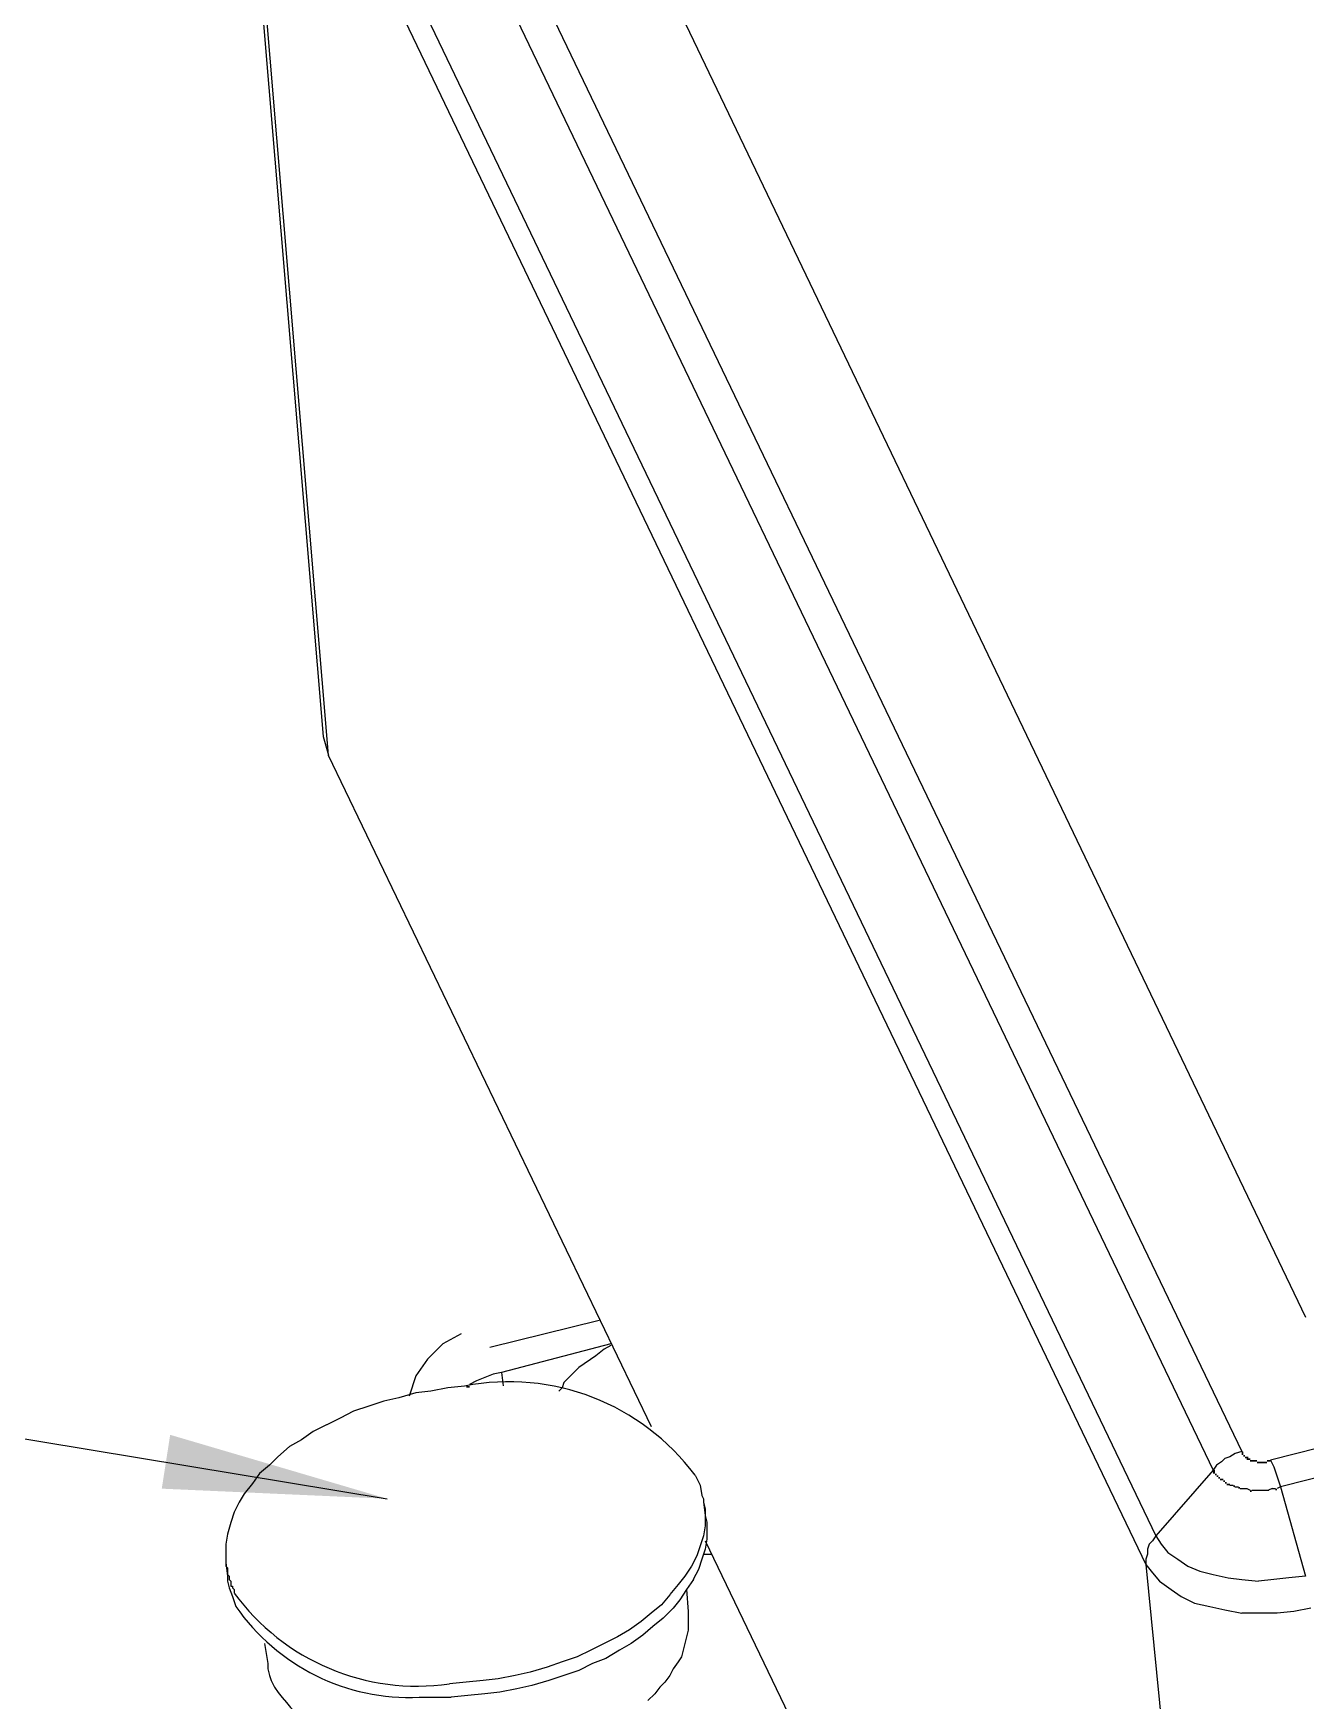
# Model space of a CAD drawing. Header units: millimetres. Extents: x 25 to 550, y -188 to 205.
# Drawn here: x 116.59 to 137.94, y -117.72 to -89.76 of the extents above; entities that cross this region are included whole.
import ezdxf

# ---------------------------------------------------------------- set-up
doc = ezdxf.new("R2010")
doc.units = ezdxf.units.MM
doc.layers.add('PDF_图层 1', color=7, linetype='Continuous', true_color=0x231f20)

msp = doc.modelspace()

# ---------------------------------------------------------------- linework, layer by layer
at = {"layer": 'PDF_图层 1', "color": 7, "lineweight": -3}
for points in [[(121.626, -81.828), (136.863, -113.543)], [(121.147, -82.11), (136.383, -113.853)], [(120.187, -83.21), (135.424, -114.954)], [(124.42, -83.097), (137.935, -111.286)], [(119.933, -83.38), (121.457, -101.551)], [(120.018, -83.69), (121.541, -101.862)], [(120.018, -83.69), (135.254, -115.434)], [(233.758, -89.249), (137.343, -113.684)], [(233.927, -89.729), (137.512, -114.135)], [(121.457, -101.551), (121.542, -101.861)], [(121.541, -101.862), (126.959, -113.119)], [(84.155, -107.984), (122.53, -114.333)], [(123.771, -111.568), (123.46, -111.737), (123.206, -111.991), (123.009, -112.273), (122.896, -112.612)], [(126.084, -111.342), (124.251, -111.794)], [(126.282, -111.737), (124.448, -112.217)], [(126.282, -111.765), (126.169, -111.822), (126.028, -111.935), (125.746, -112.132), (125.492, -112.386), (125.464, -112.471), (125.408, -112.527)], [(124.025, -112.358), (123.912, -112.415)], [(124.166, -112.302), (124.025, -112.358)], [(124.307, -112.245), (124.166, -112.302)], [(124.448, -112.217), (124.307, -112.245)], [(124.448, -112.217), (124.476, -112.442)], [(122.727, -112.641), (122.473, -112.697)], [(123.009, -112.556), (122.727, -112.641)], [(123.263, -112.528), (123.009, -112.556)], [(123.545, -112.471), (123.263, -112.528)], [(123.827, -112.443), (123.545, -112.471)], [(121.965, -112.867), (121.739, -112.979)], [(122.219, -112.782), (121.965, -112.867)], [(122.473, -112.697), (122.219, -112.782)], [(121.288, -113.205), (121.09, -113.346)], [(121.513, -113.092), (121.288, -113.205)], [(121.739, -112.979), (121.514, -113.092)], [(120.893, -113.459), (120.695, -113.628)], [(121.09, -113.346), (120.892, -113.459)], [(120.554, -113.769), (120.385, -113.91)], [(120.695, -113.628), (120.554, -113.769)], [(136.863, -113.543), (136.751, -113.572), (136.665, -113.628), (136.581, -113.656), (136.524, -113.712), (136.44, -113.769), (136.383, -113.853)], [(137.343, -113.684), (137.371, -113.74), (137.399, -113.797), (137.428, -113.882), (137.456, -113.967), (137.484, -114.051), (137.512, -114.135)], [(120.272, -114.08), (120.131, -114.249)], [(120.385, -113.91), (120.272, -114.08)], [(127.693, -113.938), (127.778, -114.108)], [(136.384, -113.853), (135.424, -114.954)], [(120.131, -114.249), (120.046, -114.39)], [(127.778, -114.108), (127.806, -114.277)], [(127.806, -114.277), (127.834, -114.333)], [(127.834, -114.333), (127.834, -114.39)], [(136.665, -114.107), (136.722, -114.107)], [(136.75, -114.135), (136.806, -114.135)], [(136.835, -114.164), (136.891, -114.164), (136.948, -114.164), (137.004, -114.192)], [(137.032, -114.192), (137.089, -114.192), (137.145, -114.192), (137.202, -114.192), (137.258, -114.192), (137.315, -114.192)], [(137.371, -114.164), (137.314, -114.192)], [(137.371, -114.164), (137.427, -114.164)], [(137.512, -114.135), (137.456, -114.164)], [(137.512, -114.135), (137.935, -115.631)], [(119.962, -114.559), (119.905, -114.729)], [(120.046, -114.39), (119.961, -114.559)], [(127.834, -114.389), (127.862, -114.615)], [(127.834, -114.39), (127.862, -114.503)], [(127.862, -114.503), (127.862, -114.616)], [(127.862, -114.615), (127.89, -114.728)], [(127.862, -114.616), (127.862, -114.785)], [(119.849, -114.926), (119.82, -115.095)], [(119.905, -114.729), (119.849, -114.926)], [(127.862, -114.785), (127.834, -114.954)], [(127.89, -114.728), (127.89, -114.841)], [(127.89, -114.841), (127.89, -115.01)], [(119.821, -115.095), (119.821, -115.265)], [(127.778, -115.124), (127.721, -115.293)], [(127.834, -114.954), (127.778, -115.124)], [(127.862, -115.18), (127.806, -115.349)], [(127.89, -115.01), (127.862, -115.18)], [(127.862, -115.038), (137.117, -134.282)], [(135.311, -115.095), (135.283, -115.18)], [(135.283, -115.18), (135.283, -115.264)], [(135.368, -115.038), (135.311, -115.095)], [(135.424, -114.954), (135.368, -115.038)], [(135.424, -114.954), (135.509, -115.095)], [(135.509, -115.095), (135.621, -115.236)], [(119.821, -115.265), (119.821, -115.321)], [(119.821, -115.321), (119.821, -115.406)], [(119.821, -115.405), (119.849, -115.631)], [(119.821, -115.405), (119.821, -115.462), (119.849, -115.49), (119.849, -115.603), (119.877, -115.631)], [(127.636, -115.462), (127.524, -115.631)], [(127.721, -115.292), (127.636, -115.462)], [(127.806, -115.349), (127.749, -115.518)], [(127.834, -115.264), (127.975, -115.264)], [(135.283, -115.264), (135.254, -115.349)], [(135.255, -115.349), (135.255, -115.434)], [(135.255, -115.434), (137.117, -134.282)], [(135.255, -115.434), (135.368, -115.575)], [(135.622, -115.236), (135.791, -115.349)], [(135.791, -115.349), (135.96, -115.462)], [(135.96, -115.462), (136.158, -115.546)], [(119.849, -115.632), (119.849, -115.716)], [(119.849, -115.716), (119.877, -115.829)], [(119.877, -115.631), (119.877, -115.688), (119.905, -115.716), (119.905, -115.8), (119.933, -115.8), (119.933, -115.829), (119.962, -115.856), (119.962, -115.913)], [(127.524, -115.631), (127.411, -115.772)], [(127.665, -115.688), (127.552, -115.857)], [(127.749, -115.518), (127.664, -115.688)], [(135.368, -115.575), (135.481, -115.716)], [(135.481, -115.716), (135.678, -115.857)], [(136.158, -115.546), (136.383, -115.603)], [(136.384, -115.603), (136.637, -115.659)], [(136.637, -115.659), (136.863, -115.688)], [(136.863, -115.688), (137.146, -115.716)], [(137.935, -115.631), (137.653, -115.659), (137.399, -115.688), (137.145, -115.716)], [(119.877, -115.829), (119.933, -115.97)], [(119.933, -115.97), (119.99, -116.139)], [(127.27, -115.942), (127.129, -116.111)], [(127.411, -115.772), (127.27, -115.941)], [(127.439, -116.026), (127.326, -116.167)], [(127.552, -115.857), (127.439, -116.026)], [(127.552, -115.857), (127.58, -116.224)], [(135.678, -115.857), (135.847, -115.97)], [(135.847, -115.97), (136.073, -116.083)], [(126.959, -116.252), (126.79, -116.393)], [(127.129, -116.111), (126.959, -116.252)], [(127.326, -116.167), (127.157, -116.336)], [(127.58, -116.224), (127.58, -116.309)], [(127.58, -116.309), (127.58, -116.421)], [(136.073, -116.083), (136.327, -116.139)], [(136.327, -116.139), (136.581, -116.195)], [(136.581, -116.195), (136.863, -116.252)], [(138.02, -116.167), (137.738, -116.224), (137.456, -116.252), (137.146, -116.252), (136.863, -116.252)], [(126.592, -116.534), (126.395, -116.647)], [(126.79, -116.393), (126.592, -116.534)], [(126.987, -116.478), (126.818, -116.619)], [(127.157, -116.337), (126.987, -116.478)], [(127.58, -116.535), (127.551, -116.647)], [(127.58, -116.422), (127.58, -116.534)], [(120.47, -116.76), (120.526, -117.098)], [(125.943, -116.873), (125.718, -116.985)], [(126.169, -116.76), (125.944, -116.872)], [(126.395, -116.647), (126.17, -116.759)], [(126.423, -116.873), (126.198, -117.014)], [(126.621, -116.76), (126.423, -116.872)], [(126.818, -116.619), (126.621, -116.76)], [(127.495, -116.873), (127.467, -116.986)], [(127.524, -116.76), (127.495, -116.873)], [(127.552, -116.648), (127.523, -116.76)], [(120.526, -117.099), (120.526, -117.184)], [(125.21, -117.155), (124.927, -117.24)], [(125.464, -117.07), (125.21, -117.155)], [(125.718, -116.986), (125.464, -117.07)], [(125.971, -117.098), (125.746, -117.211)], [(126.197, -117.014), (125.972, -117.099)], [(127.411, -117.071), (127.326, -117.183)], [(127.467, -116.986), (127.411, -117.071)], [(120.526, -117.183), (120.554, -117.296)], [(120.554, -117.296), (120.582, -117.381)], [(120.582, -117.381), (120.639, -117.494)], [(123.855, -117.408), (123.573, -117.437)], [(124.138, -117.38), (123.855, -117.409)], [(124.392, -117.352), (124.138, -117.381)], [(124.674, -117.296), (124.391, -117.352)], [(124.928, -117.239), (124.674, -117.296)], [(125.238, -117.38), (124.956, -117.465)], [(125.492, -117.296), (125.238, -117.381)], [(125.746, -117.211), (125.492, -117.296)], [(127.185, -117.409), (127.1, -117.494)], [(127.27, -117.296), (127.185, -117.409)], [(127.326, -117.183), (127.27, -117.296)], [(123.065, -117.662), (123.348, -117.662), (123.602, -117.662)], [(123.884, -117.634), (123.601, -117.663)], [(124.166, -117.606), (123.883, -117.635)], [(124.42, -117.578), (124.166, -117.606)], [(124.702, -117.521), (124.419, -117.578)], [(124.956, -117.465), (124.702, -117.521)], [(127.016, -117.607), (126.903, -117.719)], [(127.1, -117.494), (127.016, -117.607)]]:
    msp.add_lwpolyline(points, dxfattribs=at)
for centre, radius, start, end in [((124.572, -116.262), 3.891, 36.6698, 101.0312), ((123.035, -113.671), 3.805, 216.1184, 278.1342), ((122.905, -114.12), 3.546, 214.7115, 272.5938), ((123.262, -115.673), 3.194, 214.7685, 276.104)]:
    msp.add_arc(centre, radius, start, end, dxfattribs=at)
at = {"layer": 'PDF_图层 1', "color": 7, "lineweight": -3, "transparency": 33554559}
for points in [[(123.855, -112.443), (123.855, -112.471), (123.912, -112.443), (123.912, -112.471)], [(136.863, -113.543), (136.863, -113.599), (136.892, -113.543), (136.892, -113.599)], [(136.863, -113.571), (136.863, -113.599), (136.892, -113.571), (136.892, -113.599)], [(136.891, -113.599), (136.891, -113.628), (136.92, -113.599), (136.92, -113.628)], [(136.891, -113.599), (136.891, -113.628), (136.92, -113.599), (136.92, -113.628)], [(136.891, -113.599), (136.891, -113.628), (136.92, -113.599), (136.92, -113.628)], [(136.92, -113.628), (136.92, -113.656), (136.948, -113.628), (136.948, -113.656)], [(136.92, -113.628), (136.92, -113.656), (136.976, -113.628), (136.976, -113.656)], [(136.948, -113.656), (136.948, -113.684), (137.004, -113.656), (137.004, -113.684)], [(136.976, -113.656), (136.976, -113.684), (137.005, -113.656), (137.005, -113.684)], [(137.004, -113.684), (137.004, -113.713), (137.06, -113.684), (137.06, -113.713)], [(137.032, -113.684), (137.032, -113.713), (137.117, -113.684), (137.117, -113.713)], [(137.089, -113.684), (137.089, -113.713), (137.117, -113.684), (137.117, -113.713)], [(137.117, -113.712), (137.117, -113.741), (137.23, -113.712), (137.23, -113.741)], [(137.202, -113.712), (137.202, -113.741), (137.286, -113.712), (137.286, -113.741)], [(137.286, -113.684), (137.286, -113.713), (137.343, -113.684), (137.343, -113.713)], [(137.315, -113.684), (137.315, -113.713), (137.343, -113.684), (137.343, -113.713)], [(136.383, -113.853), (136.383, -113.91), (136.412, -113.853), (136.412, -113.91)], [(136.412, -113.91), (136.412, -113.938), (136.44, -113.91), (136.44, -113.938)], [(136.44, -113.938), (136.44, -113.967), (136.468, -113.938), (136.468, -113.967)], [(136.468, -113.966), (136.468, -113.995), (136.497, -113.966), (136.497, -113.995)], [(136.496, -113.995), (136.496, -114.023), (136.552, -113.995), (136.552, -114.023)], [(136.553, -114.023), (136.553, -114.051), (136.581, -114.023), (136.581, -114.051)], [(136.581, -114.051), (136.581, -114.079), (136.609, -114.051), (136.609, -114.079)], [(136.609, -114.079), (136.609, -114.108), (136.666, -114.079), (136.666, -114.108)], [(136.722, -114.107), (136.722, -114.136), (136.751, -114.107), (136.751, -114.136)], [(136.807, -114.136), (136.807, -114.164), (136.835, -114.136), (136.835, -114.164)], [(137.004, -114.192), (137.004, -114.221), (137.032, -114.192), (137.032, -114.221)], [(137.427, -114.164), (137.427, -114.192), (137.456, -114.164), (137.456, -114.192)]]:
    msp.add_solid(points, dxfattribs=at)
at = {"layer": 'PDF_图层 1', "color": 7, "transparency": 33554559}
msp.add_solid([(122.529, -114.333), (118.748, -114.164), (118.889, -113.261)], dxfattribs=at)

doc.saveas('drawing.dxf')
